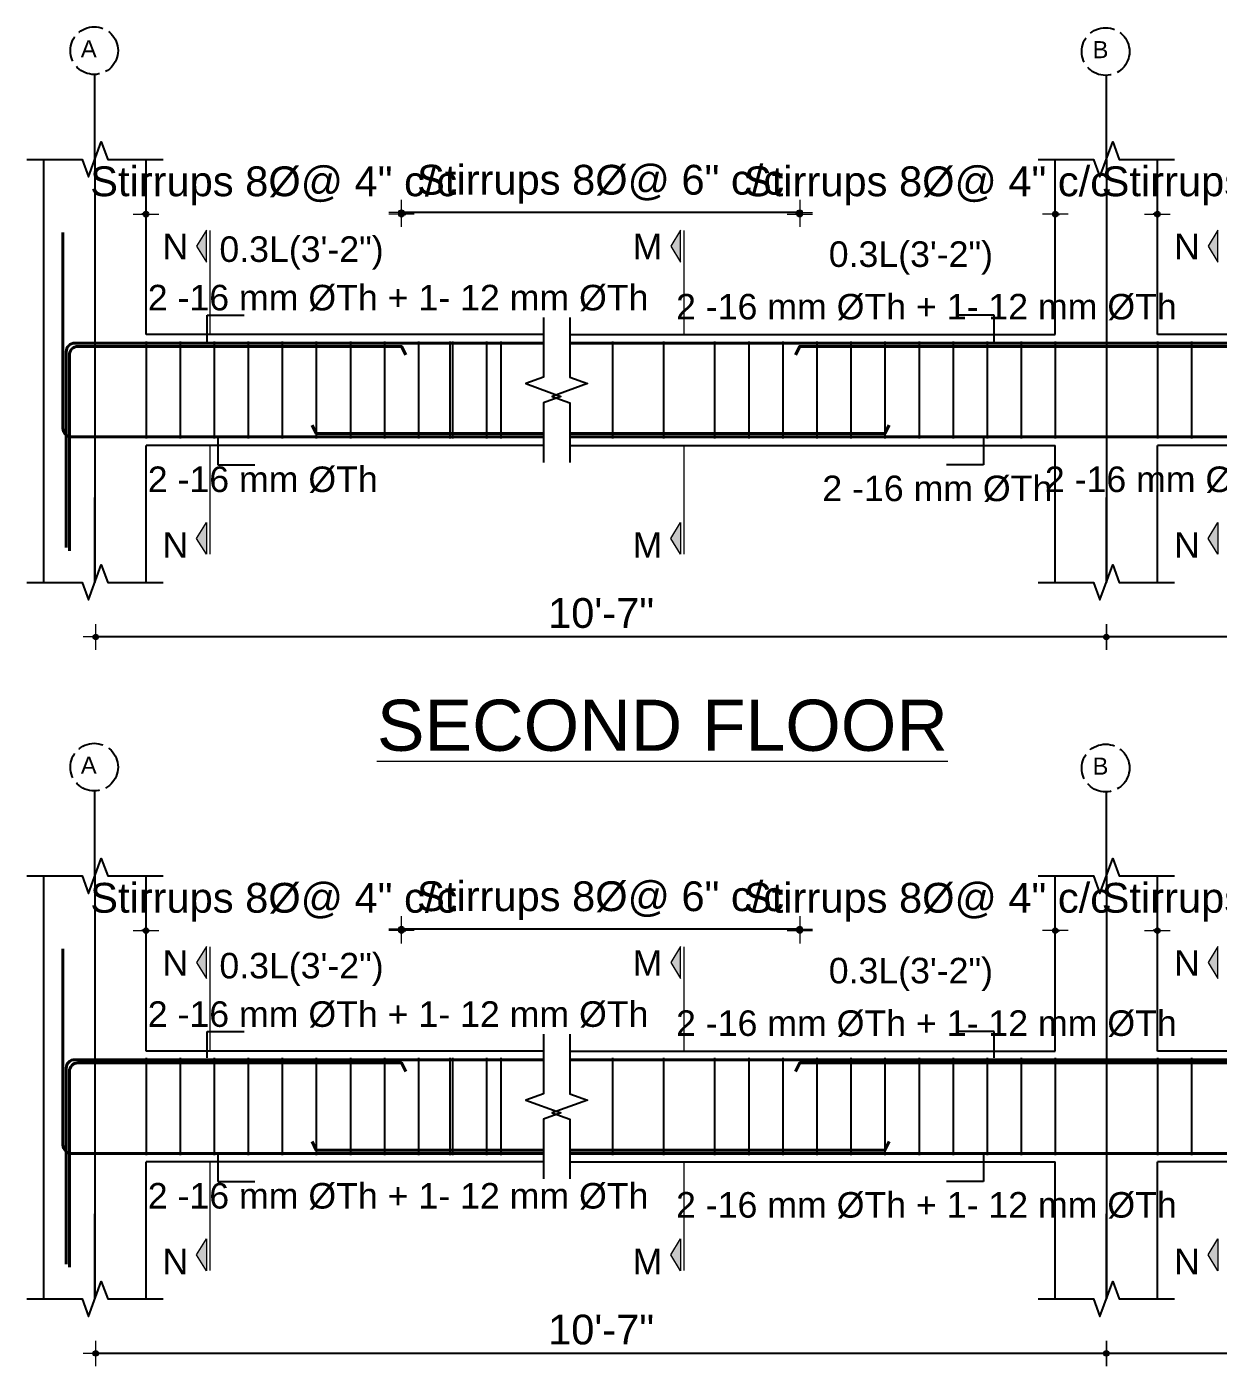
# Model space of a CAD drawing. Header units: inches. Extents: x 149715 to 156550, y -16726 to -14386.
# Drawn here: x 154656 to 154935.9, y -15478.6 to -15164 of the extents above; entities that cross this region are included whole.
import ezdxf
from ezdxf.enums import TextEntityAlignment as Align

# ---------------------------------------------------------------- set-up
doc = ezdxf.new("R2010")
doc.units = ezdxf.units.IN
doc.header["$LTSCALE"] = 0.5
doc.header["$MEASUREMENT"] = 0
doc.header["$PDMODE"] = 66
doc.linetypes.add('ACAD_ISO02W100', pattern=[15, 12, -3])
for name, color, linetype, lineweight in [('BAR', 5, 'Continuous', 40), ('dimension', 100, 'Continuous', 13), ('HATCH1', 4, 'ACAD_ISO02W100', 13), ('TEXT', 220, 'Continuous', 9)]:
    doc.layers.add(name, color=color, linetype=linetype, lineweight=lineweight)
doc.layers.add('STIRRUP', color=10, linetype='Continuous')
doc.styles.add('1.8', font='times.ttf', dxfattribs={"width": 0.8, "height": 6})
doc.styles.add('style1', font='arial.ttf', dxfattribs={"height": 7})
doc.dimstyles.new('1.4', dxfattribs={"dimscale": 0, "dimtxt": 6, "dimasz": 0.5, "dimexe": 2, "dimexo": 9, "dimgap": 2, "dimtad": 1, "dimdec": 0, "dimlfac": 0.5, "dimzin": 3, "dimdsep": 46, "dimlunit": 4, "dimtxsty": '1.8', "dimblk": 'DIM', "dimcen": 3, "dimdle": 3, "dimse1": 1, "dimse2": 1, "dimclrd": 256, "dimclre": 256, "dimclrt": 7, "dimadec": 1, "dimazin": 2, "dimtfac": 1, "dimtdec": 0, "dimtix": 1, "dimtofl": 0, "dimtmove": 2, "dimatfit": 3, "dimldrblk": 'ARW', "dimfxl": 2, "dimfrac": 2, "dimtolj": 2, "dimtzin": 0, "dimarcsym": 0})

# ---------------------------------------------------------------- blocks, each defined once
blk = doc.blocks.new('DIM')
at = {"layer": 'dimension'}
h = blk.add_hatch(color=256, dxfattribs=at)
h.paths.add_polyline_path([(0, 1.28), (0, 0), (1.28, 0, 0.414214)])
h.paths.add_polyline_path([(1.28, 0), (0, 0), (0, -1.28, 0.414214)])
h.paths.add_polyline_path([(0, 0), (-1.28, 0, 0.414214), (0, -1.28)])
h.paths.add_polyline_path([(0, 1.28, 0.414214), (-1.28, 0), (0, 0)])
for p, q in [((-6, 0), (6, 0)), ((0, 6), (0, -6))]:
    blk.add_line(p, q, dxfattribs=at)
blk.add_circle((0, 0), 1.28, dxfattribs=at)
blk = doc.blocks.new('*D806')
at = {"layer": 'Defpoints', "color": 0, "ltscale": 10, "transparency": 16777216}
for p in [(154921.6, -15376.27), (154921.6, -15389.81), (154981.6, -15407.33)]:
    blk.add_point(p, dxfattribs=at)
at = {"layer": 'dimension', "lineweight": -2, "ltscale": 10, "transparency": 16777216}
for p, q in [((154921.1, -15376.27), (154920.6, -15376.27)), ((154982.1, -15376.27), (154982.6, -15376.27))]:
    blk.add_line(p, q, dxfattribs=at)
at = {"layer": 'dimension', "lineweight": -2, "ltscale": 10, "transparency": 16777216, "xscale": 0.5, "yscale": 0.5, "zscale": 0.5}
blk.add_blockref('DIM', (154921.6, -15376.27), dxfattribs=at)
at = {"layer": 'dimension', "lineweight": -2, "ltscale": 10, "transparency": 16777216, "xscale": 0.5, "yscale": 0.5, "zscale": 0.5, "rotation": 180}
blk.add_blockref('DIM', (154981.6, -15376.27), dxfattribs=at)
at = {"layer": 'dimension', "color": 7, "ltscale": 10, "transparency": 16777216, "insert": (154951.6, -15369.61), "char_height": 7, "attachment_point": 5, "style": 'style1'}
blk.add_mtext('\\A2;Stirrups 8%%C@ 4" c/c', dxfattribs=at)
blk = doc.blocks.new('ARW')
at = {"layer": 'dimension'}
blk.add_lwpolyline([(10, 0, 0, 6, 0), (0, 0, 0, 0, 0), (10, 0, 0, 0, 0)], format="xyseb", dxfattribs=at)
blk = doc.blocks.new('*D807')
at = {"layer": 'Defpoints', "color": 0, "ltscale": 10, "transparency": 16777216}
for p in [(154897.6, -15376.27), (154897.6, -15389.81), (154837.6, -15407.33)]:
    blk.add_point(p, dxfattribs=at)
at = {"layer": 'dimension', "lineweight": -2, "ltscale": 10, "transparency": 16777216}
for p, q in [((154837.1, -15376.27), (154836.6, -15376.27)), ((154898.1, -15376.27), (154898.6, -15376.27))]:
    blk.add_line(p, q, dxfattribs=at)
at = {"layer": 'dimension', "lineweight": -2, "ltscale": 10, "transparency": 16777216, "xscale": 0.5, "yscale": 0.5, "zscale": 0.5}
blk.add_blockref('DIM', (154837.6, -15376.27), dxfattribs=at)
at = {"layer": 'dimension', "lineweight": -2, "ltscale": 10, "transparency": 16777216, "xscale": 0.5, "yscale": 0.5, "zscale": 0.5, "rotation": 180}
blk.add_blockref('DIM', (154897.6, -15376.27), dxfattribs=at)
at = {"layer": 'dimension', "color": 7, "ltscale": 10, "transparency": 16777216, "insert": (154867.6, -15369.61), "char_height": 7, "attachment_point": 5, "style": 'style1'}
blk.add_mtext('\\A2;Stirrups 8%%C@ 4" c/c', dxfattribs=at)
blk = doc.blocks.new('*D808')
at = {"layer": 'Defpoints', "color": 0, "ltscale": 10, "transparency": 16777216}
for p in [(154684.03, -15376.27), (154684.03, -15389.81), (154744.03, -15407.33)]:
    blk.add_point(p, dxfattribs=at)
at = {"layer": 'dimension', "lineweight": -2, "ltscale": 10, "transparency": 16777216}
for p, q in [((154683.53, -15376.27), (154683.03, -15376.27)), ((154744.53, -15376.27), (154745.03, -15376.27))]:
    blk.add_line(p, q, dxfattribs=at)
at = {"layer": 'dimension', "lineweight": -2, "ltscale": 10, "transparency": 16777216, "xscale": 0.5, "yscale": 0.5, "zscale": 0.5}
blk.add_blockref('DIM', (154684.03, -15376.27), dxfattribs=at)
at = {"layer": 'dimension', "lineweight": -2, "ltscale": 10, "transparency": 16777216, "xscale": 0.5, "yscale": 0.5, "zscale": 0.5, "rotation": 180}
blk.add_blockref('DIM', (154744.03, -15376.27), dxfattribs=at)
at = {"layer": 'dimension', "color": 7, "ltscale": 10, "transparency": 16777216, "insert": (154714.03, -15369.61), "char_height": 7, "attachment_point": 5, "style": 'style1'}
blk.add_mtext('\\A2;Stirrups 8%%C@ 4" c/c', dxfattribs=at)
blk = doc.blocks.new('*D815')
at = {"layer": 'Defpoints', "color": 0, "ltscale": 10, "transparency": 16777216}
for p in [(154744.03, -15375.9), (154744.03, -15407.33), (154837.6, -15407.33)]:
    blk.add_point(p, dxfattribs=at)
at = {"layer": 'dimension', "lineweight": -2, "ltscale": 10, "transparency": 16777216}
blk.add_line((154837.1, -15375.9), (154744.53, -15375.9), dxfattribs=at)
at = {"layer": 'dimension', "lineweight": -2, "ltscale": 10, "transparency": 16777216, "xscale": 0.5, "yscale": 0.5, "zscale": 0.5, "rotation": 180}
blk.add_blockref('DIM', (154744.03, -15375.9), dxfattribs=at)
at = {"layer": 'dimension', "lineweight": -2, "ltscale": 10, "transparency": 16777216, "xscale": 0.5, "yscale": 0.5, "zscale": 0.5}
blk.add_blockref('DIM', (154837.6, -15375.9), dxfattribs=at)
at = {"layer": 'dimension', "color": 7, "ltscale": 10, "transparency": 16777216, "insert": (154790.81, -15369.24), "char_height": 7, "attachment_point": 5, "style": 'style1'}
blk.add_mtext('\\A2;Stirrups 8%%C@ 6" c/c', dxfattribs=at)
blk = doc.blocks.new('*D809')
at = {"layer": 'Defpoints', "color": 0, "ltscale": 10, "transparency": 16777216}
for p in [(154672.24, -15462.77), (154909.6, -15462.77), (154672.24, -15475.58)]:
    blk.add_point(p, dxfattribs=at)
at = {"layer": 'dimension', "lineweight": -2, "ltscale": 10, "transparency": 16777216}
blk.add_line((154909.1, -15475.58), (154672.74, -15475.58), dxfattribs=at)
at = {"layer": 'dimension', "lineweight": -2, "ltscale": 10, "transparency": 16777216, "xscale": 0.5, "yscale": 0.5, "zscale": 0.5, "rotation": 180}
blk.add_blockref('DIM', (154672.24, -15475.58), dxfattribs=at)
at = {"layer": 'dimension', "lineweight": -2, "ltscale": 10, "transparency": 16777216, "xscale": 0.5, "yscale": 0.5, "zscale": 0.5}
blk.add_blockref('DIM', (154909.6, -15475.58), dxfattribs=at)
at = {"layer": 'dimension', "color": 7, "ltscale": 10, "transparency": 16777216, "insert": (154790.92, -15470.01), "char_height": 7, "attachment_point": 5, "style": 'style1'}
blk.add_mtext('\\A2;10{\\fArial TUR|b0|i0|c162|p34;\'-}7{\\fArial TUR|b0|i0|c162|p34;"}', dxfattribs=at)
blk = doc.blocks.new('*D792')
at = {"layer": 'Defpoints', "color": 0, "ltscale": 10, "transparency": 16777216}
for p in [(154909.6, -15462.77), (155120.3, -15461.06), (154909.6, -15475.58)]:
    blk.add_point(p, dxfattribs=at)
at = {"layer": 'dimension', "lineweight": -2, "ltscale": 10, "transparency": 16777216}
blk.add_line((155119.8, -15475.58), (154910.1, -15475.58), dxfattribs=at)
at = {"layer": 'dimension', "lineweight": -2, "ltscale": 10, "transparency": 16777216, "xscale": 0.5, "yscale": 0.5, "zscale": 0.5, "rotation": 180}
blk.add_blockref('DIM', (154909.6, -15475.58), dxfattribs=at)
at = {"layer": 'dimension', "lineweight": -2, "ltscale": 10, "transparency": 16777216, "xscale": 0.5, "yscale": 0.5, "zscale": 0.5}
blk.add_blockref('DIM', (155120.3, -15475.58), dxfattribs=at)
at = {"layer": 'dimension', "color": 7, "ltscale": 10, "transparency": 16777216, "insert": (155014.95, -15470.01), "char_height": 7, "attachment_point": 5, "style": 'style1'}
blk.add_mtext('\\A2;9\'-10"', dxfattribs=at)
blk = doc.blocks.new('*D819')
at = {"layer": 'Defpoints', "color": 0, "ltscale": 10, "transparency": 16777216}
for p in [(154921.6, -15207.98), (154921.6, -15221.52), (154981.6, -15239.03)]:
    blk.add_point(p, dxfattribs=at)
at = {"layer": 'dimension', "lineweight": -2, "ltscale": 10, "transparency": 16777216}
for p, q in [((154921.1, -15207.98), (154920.6, -15207.98)), ((154982.1, -15207.98), (154982.6, -15207.98))]:
    blk.add_line(p, q, dxfattribs=at)
at = {"layer": 'dimension', "lineweight": -2, "ltscale": 10, "transparency": 16777216, "xscale": 0.5, "yscale": 0.5, "zscale": 0.5}
blk.add_blockref('DIM', (154921.6, -15207.98), dxfattribs=at)
at = {"layer": 'dimension', "lineweight": -2, "ltscale": 10, "transparency": 16777216, "xscale": 0.5, "yscale": 0.5, "zscale": 0.5, "rotation": 180}
blk.add_blockref('DIM', (154981.6, -15207.98), dxfattribs=at)
at = {"layer": 'dimension', "color": 7, "ltscale": 10, "transparency": 16777216, "insert": (154951.6, -15201.32), "char_height": 7, "attachment_point": 5, "style": 'style1'}
blk.add_mtext('\\A2;Stirrups 8%%C@ 4" c/c', dxfattribs=at)
blk = doc.blocks.new('*D820')
at = {"layer": 'Defpoints', "color": 0, "ltscale": 10, "transparency": 16777216}
for p in [(154897.6, -15207.98), (154897.6, -15221.52), (154837.6, -15239.03)]:
    blk.add_point(p, dxfattribs=at)
at = {"layer": 'dimension', "lineweight": -2, "ltscale": 10, "transparency": 16777216}
for p, q in [((154837.1, -15207.98), (154836.6, -15207.98)), ((154898.1, -15207.98), (154898.6, -15207.98))]:
    blk.add_line(p, q, dxfattribs=at)
at = {"layer": 'dimension', "lineweight": -2, "ltscale": 10, "transparency": 16777216, "xscale": 0.5, "yscale": 0.5, "zscale": 0.5}
blk.add_blockref('DIM', (154837.6, -15207.98), dxfattribs=at)
at = {"layer": 'dimension', "lineweight": -2, "ltscale": 10, "transparency": 16777216, "xscale": 0.5, "yscale": 0.5, "zscale": 0.5, "rotation": 180}
blk.add_blockref('DIM', (154897.6, -15207.98), dxfattribs=at)
at = {"layer": 'dimension', "color": 7, "ltscale": 10, "transparency": 16777216, "insert": (154867.6, -15201.32), "char_height": 7, "attachment_point": 5, "style": 'style1'}
blk.add_mtext('\\A2;Stirrups 8%%C@ 4" c/c', dxfattribs=at)
blk = doc.blocks.new('*D821')
at = {"layer": 'Defpoints', "color": 0, "ltscale": 10, "transparency": 16777216}
for p in [(154684.03, -15207.98), (154684.03, -15221.52), (154744.03, -15239.03)]:
    blk.add_point(p, dxfattribs=at)
at = {"layer": 'dimension', "lineweight": -2, "ltscale": 10, "transparency": 16777216}
for p, q in [((154683.53, -15207.98), (154683.03, -15207.98)), ((154744.53, -15207.98), (154745.03, -15207.98))]:
    blk.add_line(p, q, dxfattribs=at)
at = {"layer": 'dimension', "lineweight": -2, "ltscale": 10, "transparency": 16777216, "xscale": 0.5, "yscale": 0.5, "zscale": 0.5}
blk.add_blockref('DIM', (154684.03, -15207.98), dxfattribs=at)
at = {"layer": 'dimension', "lineweight": -2, "ltscale": 10, "transparency": 16777216, "xscale": 0.5, "yscale": 0.5, "zscale": 0.5, "rotation": 180}
blk.add_blockref('DIM', (154744.03, -15207.98), dxfattribs=at)
at = {"layer": 'dimension', "color": 7, "ltscale": 10, "transparency": 16777216, "insert": (154714.03, -15201.32), "char_height": 7, "attachment_point": 5, "style": 'style1'}
blk.add_mtext('\\A2;Stirrups 8%%C@ 4" c/c', dxfattribs=at)
blk = doc.blocks.new('*D827')
at = {"layer": 'Defpoints', "color": 0, "ltscale": 10, "transparency": 16777216}
for p in [(154744.03, -15207.61), (154744.03, -15239.03), (154837.6, -15239.03)]:
    blk.add_point(p, dxfattribs=at)
at = {"layer": 'dimension', "lineweight": -2, "ltscale": 10, "transparency": 16777216}
blk.add_line((154837.1, -15207.61), (154744.53, -15207.61), dxfattribs=at)
at = {"layer": 'dimension', "lineweight": -2, "ltscale": 10, "transparency": 16777216, "xscale": 0.5, "yscale": 0.5, "zscale": 0.5, "rotation": 180}
blk.add_blockref('DIM', (154744.03, -15207.61), dxfattribs=at)
at = {"layer": 'dimension', "lineweight": -2, "ltscale": 10, "transparency": 16777216, "xscale": 0.5, "yscale": 0.5, "zscale": 0.5}
blk.add_blockref('DIM', (154837.6, -15207.61), dxfattribs=at)
at = {"layer": 'dimension', "color": 7, "ltscale": 10, "transparency": 16777216, "insert": (154790.81, -15200.95), "char_height": 7, "attachment_point": 5, "style": 'style1'}
blk.add_mtext('\\A2;Stirrups 8%%C@ 6" c/c', dxfattribs=at)
blk = doc.blocks.new('*D822')
at = {"layer": 'Defpoints', "color": 0, "ltscale": 10, "transparency": 16777216}
for p in [(154672.24, -15294.48), (154909.6, -15294.48), (154672.24, -15307.29)]:
    blk.add_point(p, dxfattribs=at)
at = {"layer": 'dimension', "lineweight": -2, "ltscale": 10, "transparency": 16777216}
blk.add_line((154909.1, -15307.29), (154672.74, -15307.29), dxfattribs=at)
at = {"layer": 'dimension', "lineweight": -2, "ltscale": 10, "transparency": 16777216, "xscale": 0.5, "yscale": 0.5, "zscale": 0.5, "rotation": 180}
blk.add_blockref('DIM', (154672.24, -15307.29), dxfattribs=at)
at = {"layer": 'dimension', "lineweight": -2, "ltscale": 10, "transparency": 16777216, "xscale": 0.5, "yscale": 0.5, "zscale": 0.5}
blk.add_blockref('DIM', (154909.6, -15307.29), dxfattribs=at)
at = {"layer": 'dimension', "color": 7, "ltscale": 10, "transparency": 16777216, "insert": (154790.92, -15301.71), "char_height": 7, "attachment_point": 5, "style": 'style1'}
blk.add_mtext('\\A2;10{\\fArial TUR|b0|i0|c162|p34;\'-}7{\\fArial TUR|b0|i0|c162|p34;"}', dxfattribs=at)
blk = doc.blocks.new('*D816')
at = {"layer": 'Defpoints', "color": 0, "ltscale": 10, "transparency": 16777216}
for p in [(155120.3, -15292.76), (154909.6, -15294.48), (154909.6, -15307.29)]:
    blk.add_point(p, dxfattribs=at)
at = {"layer": 'dimension', "lineweight": -2, "ltscale": 10, "transparency": 16777216}
blk.add_line((155119.8, -15307.29), (154910.1, -15307.29), dxfattribs=at)
at = {"layer": 'dimension', "lineweight": -2, "ltscale": 10, "transparency": 16777216, "xscale": 0.5, "yscale": 0.5, "zscale": 0.5, "rotation": 180}
blk.add_blockref('DIM', (154909.6, -15307.29), dxfattribs=at)
at = {"layer": 'dimension', "lineweight": -2, "ltscale": 10, "transparency": 16777216, "xscale": 0.5, "yscale": 0.5, "zscale": 0.5}
blk.add_blockref('DIM', (155120.3, -15307.29), dxfattribs=at)
at = {"layer": 'dimension', "color": 7, "ltscale": 10, "transparency": 16777216, "insert": (155014.95, -15301.71), "char_height": 7, "attachment_point": 5, "style": 'style1'}
blk.add_mtext('\\A2;9\'-10"', dxfattribs=at)

msp = doc.modelspace()

# ---------------------------------------------------------------- hatches: boundary and pattern name
at = {"layer": 'TEXT', "ltscale": 10}
for points in [[(154698.23, -15211.74), (154698.23, -15219.24), (154695.92, -15215.49)], [(154809.61, -15211.74), (154809.61, -15219.24), (154807.3, -15215.49)], [(154935.8, -15211.74), (154935.8, -15219.24), (154933.49, -15215.49)], [(154698.23, -15287.88), (154698.23, -15280.37), (154695.92, -15284.13)], [(154809.61, -15287.88), (154809.61, -15280.37), (154807.3, -15284.13)], [(154935.8, -15287.88), (154935.8, -15280.37), (154933.49, -15284.13)], [(154698.23, -15380.03), (154698.23, -15387.53), (154695.92, -15383.78)], [(154809.61, -15380.03), (154809.61, -15387.53), (154807.3, -15383.78)], [(154935.8, -15380.03), (154935.8, -15387.53), (154933.49, -15383.78)], [(154698.23, -15456.17), (154698.23, -15448.67), (154695.92, -15452.42)], [(154809.61, -15456.17), (154809.61, -15448.67), (154807.3, -15452.42)], [(154935.8, -15456.17), (154935.8, -15448.67), (154933.49, -15452.42)]]:
    msp.add_hatch(color=256, dxfattribs=at).paths.add_polyline_path(points)

# ---------------------------------------------------------------- linework, layer by layer
for p, q in [((154672.03, -15195.12), (154672.03, -15175.17)), ((154909.6, -15195.12), (154909.6, -15175.17)), ((154672.03, -15195.12), (154672.03, -15294.48)), ((154909.6, -15195.12), (154909.6, -15294.48)), ((154672.03, -15294.48), (154672.03, -15274.52)), ((154909.6, -15294.48), (154909.6, -15274.52)), ((154672.03, -15363.41), (154672.03, -15343.46)), ((154909.6, -15363.41), (154909.6, -15343.46)), ((154672.03, -15363.41), (154672.03, -15462.77)), ((154909.6, -15363.41), (154909.6, -15462.77)), ((154672.03, -15462.77), (154672.03, -15442.82)), ((154909.6, -15462.77), (154909.6, -15442.82))]:
    msp.add_line(p, q)
at = {"ltscale": 10}
for p, q in [((154660.03, -15239.03), (154660.03, -15195.12)), ((154684.03, -15236.28), (154684.03, -15195.12)), ((154897.6, -15236.28), (154897.6, -15195.12)), ((154921.6, -15236.28), (154921.6, -15195.12)), ((154777.38, -15236.28), (154684.03, -15236.28)), ((154783.6, -15236.28), (154897.6, -15236.28)), ((155014.95, -15236.28), (154921.6, -15236.28)), ((154660.03, -15294.48), (154660.03, -15239.03)), ((154777.38, -15262.28), (154684.03, -15262.28)), ((154684.03, -15294.48), (154684.03, -15262.28)), ((154783.6, -15262.28), (154897.6, -15262.28)), ((154897.6, -15294.48), (154897.6, -15262.28)), ((155014.95, -15262.28), (154921.6, -15262.28)), ((154921.6, -15294.48), (154921.6, -15262.28)), ((154660.03, -15407.33), (154660.03, -15363.41)), ((154684.03, -15404.58), (154684.03, -15363.41)), ((154897.6, -15404.58), (154897.6, -15363.41)), ((154921.6, -15404.58), (154921.6, -15363.41)), ((154777.38, -15404.58), (154684.03, -15404.58)), ((154783.6, -15404.58), (154897.6, -15404.58)), ((155014.95, -15404.58), (154921.6, -15404.58)), ((154660.03, -15462.77), (154660.03, -15407.33)), ((154777.38, -15430.58), (154684.03, -15430.58)), ((154684.03, -15462.77), (154684.03, -15430.58)), ((154783.6, -15430.58), (154897.6, -15430.58)), ((154897.6, -15462.77), (154897.6, -15430.58)), ((155014.95, -15430.58), (154921.6, -15430.58)), ((154921.6, -15462.77), (154921.6, -15430.58))]:
    msp.add_line(p, q, dxfattribs=at)
at = {"linetype": 'Continuous', "ltscale": 10}
for points in [[(154656.03, -15195.12), (154669.03, -15195.12), (154670.53, -15199.24), (154673.53, -15191), (154675.03, -15195.12), (154688.03, -15195.12)], [(154893.6, -15195.12), (154906.6, -15195.12), (154908.1, -15199.24), (154911.1, -15191), (154912.6, -15195.12), (154925.6, -15195.12)], [(154777.38, -15232.28), (154777.38, -15246.28), (154773.26, -15247.78), (154781.5, -15250.78), (154777.38, -15252.28), (154777.38, -15266.28)], [(154777.38, -15232.28), (154777.38, -15246.28), (154773.26, -15247.78), (154781.5, -15250.78), (154777.38, -15252.28), (154777.38, -15266.28)], [(154783.6, -15232.28), (154783.6, -15246.28), (154787.72, -15247.78), (154779.47, -15250.78), (154783.6, -15252.28), (154783.6, -15266.28)], [(154783.6, -15232.28), (154783.6, -15246.28), (154787.72, -15247.78), (154779.47, -15250.78), (154783.6, -15252.28), (154783.6, -15266.28)], [(154656.03, -15294.48), (154669.03, -15294.48), (154670.53, -15298.6), (154673.53, -15290.35), (154675.03, -15294.48), (154688.03, -15294.48)], [(154893.6, -15294.48), (154906.6, -15294.48), (154908.1, -15298.6), (154911.1, -15290.35), (154912.6, -15294.48), (154925.6, -15294.48)], [(154656.03, -15363.41), (154669.03, -15363.41), (154670.53, -15367.53), (154673.53, -15359.29), (154675.03, -15363.41), (154688.03, -15363.41)], [(154893.6, -15363.41), (154906.6, -15363.41), (154908.1, -15367.53), (154911.1, -15359.29), (154912.6, -15363.41), (154925.6, -15363.41)], [(154777.38, -15400.58), (154777.38, -15414.58), (154773.26, -15416.08), (154781.5, -15419.08), (154777.38, -15420.58), (154777.38, -15434.58)], [(154777.38, -15400.58), (154777.38, -15414.58), (154773.26, -15416.08), (154781.5, -15419.08), (154777.38, -15420.58), (154777.38, -15434.58)], [(154783.6, -15400.58), (154783.6, -15414.58), (154787.72, -15416.08), (154779.47, -15419.08), (154783.6, -15420.58), (154783.6, -15434.58)], [(154783.6, -15400.58), (154783.6, -15414.58), (154787.72, -15416.08), (154779.47, -15419.08), (154783.6, -15420.58), (154783.6, -15434.58)], [(154656.03, -15462.77), (154669.03, -15462.77), (154670.53, -15466.89), (154673.53, -15458.65), (154675.03, -15462.77), (154688.03, -15462.77)], [(154893.6, -15462.77), (154906.6, -15462.77), (154908.1, -15466.89), (154911.1, -15458.65), (154912.6, -15462.77), (154925.6, -15462.77)]]:
    msp.add_lwpolyline(points, dxfattribs=at)
at = {"layer": 'BAR', "ltscale": 10}
for p, q in [((154672.03, -15238.28), (154777.38, -15238.28)), ((154909.6, -15238.28), (154783.6, -15238.28)), ((154909.6, -15238.28), (155014.95, -15238.28)), ((154672.03, -15260.28), (154777.38, -15260.28)), ((154909.6, -15260.28), (154783.6, -15260.28)), ((154909.6, -15260.28), (155014.95, -15260.28)), ((154672.03, -15406.58), (154777.38, -15406.58)), ((154909.6, -15406.58), (154783.6, -15406.58)), ((154909.6, -15406.58), (155014.95, -15406.58)), ((154672.03, -15428.58), (154777.38, -15428.58)), ((154909.6, -15428.58), (154783.6, -15428.58)), ((154909.6, -15428.58), (155014.95, -15428.58))]:
    msp.add_line(p, q, dxfattribs=at)
for points in [[(154684.03, -15260.28), (154666.54, -15260.28, -0.414214), (154664.53, -15258.27), (154664.53, -15212.28)], [(154665.28, -15286.28), (154665.28, -15240.3, -0.414214), (154667.29, -15238.28), (154684.03, -15238.28)], [(154666.03, -15287.03), (154666.03, -15241.05, -0.414214), (154668.04, -15239.03), (154684.03, -15239.03)], [(154684.03, -15428.58), (154666.54, -15428.58, -0.414214), (154664.53, -15426.56), (154664.53, -15380.58)], [(154665.28, -15454.58), (154665.28, -15408.59, -0.414214), (154667.29, -15406.58), (154684.03, -15406.58)], [(154666.03, -15455.33), (154666.03, -15409.34, -0.414214), (154668.04, -15407.33), (154684.03, -15407.33)]]:
    msp.add_lwpolyline(points, format="xyb", dxfattribs=at)
for points in [[(154745.07, -15241.03), (154744.03, -15239.03), (154672.03, -15239.03)], [(154836.55, -15241.03), (154837.6, -15239.03), (154909.6, -15239.03)], [(154982.64, -15241.03), (154981.6, -15239.03), (154909.6, -15239.03)], [(154723.07, -15257.53), (154724.03, -15259.53), (154777.38, -15259.53)], [(154858.55, -15257.53), (154857.6, -15259.53), (154783.6, -15259.53)], [(154745.07, -15409.33), (154744.03, -15407.33), (154672.03, -15407.33)], [(154836.55, -15409.33), (154837.6, -15407.33), (154909.6, -15407.33)], [(154982.64, -15409.33), (154981.6, -15407.33), (154909.6, -15407.33)], [(154723.07, -15425.83), (154724.03, -15427.83), (154777.38, -15427.83)], [(154858.55, -15425.83), (154857.6, -15427.83), (154783.6, -15427.83)]]:
    msp.add_lwpolyline(points, dxfattribs=at)
at = {"layer": 'dimension', "ltscale": 10}
for p, q in [((154699.09, -15236.28), (154699.09, -15211.79)), ((154810.46, -15236.28), (154810.46, -15211.79)), ((154699.09, -15287.83), (154699.09, -15262.28)), ((154810.46, -15287.83), (154810.46, -15262.28)), ((154699.09, -15404.58), (154699.09, -15380.08)), ((154810.46, -15404.58), (154810.46, -15380.08)), ((154699.09, -15456.12), (154699.09, -15430.58)), ((154810.46, -15456.12), (154810.46, -15430.58))]:
    msp.add_line(p, q, dxfattribs=at)
for points in [[(154698.23, -15219.24), (154698.23, -15211.74), (154695.92, -15215.49), (154698.23, -15219.24)], [(154809.61, -15219.24), (154809.61, -15211.74), (154807.3, -15215.49), (154809.61, -15219.24)], [(154935.8, -15219.24), (154935.8, -15211.74), (154933.49, -15215.49), (154935.8, -15219.24)], [(154698.23, -15387.53), (154698.23, -15380.03), (154695.92, -15383.78), (154698.23, -15387.53)], [(154809.61, -15387.53), (154809.61, -15380.03), (154807.3, -15383.78), (154809.61, -15387.53)], [(154935.8, -15387.53), (154935.8, -15380.03), (154933.49, -15383.78), (154935.8, -15387.53)]]:
    msp.add_lwpolyline(points, dxfattribs=at)
at = {"layer": 'HATCH1', "lineweight": 25}
for centre in [(154671.86, -15169.57), (154909.43, -15169.79), (154671.86, -15337.86), (154909.43, -15338.08)]:
    msp.add_circle(centre, 5.6, dxfattribs=at)
at = {"layer": 'STIRRUP'}
for p, q in [((154684.03, -15237.88), (154684.03, -15260.68)), ((154692.03, -15237.88), (154692.03, -15260.68)), ((154700.03, -15237.88), (154700.03, -15260.68)), ((154708.03, -15237.88), (154708.03, -15260.68)), ((154716.03, -15237.88), (154716.03, -15260.68)), ((154724.03, -15237.88), (154724.03, -15260.68)), ((154732.03, -15237.88), (154732.03, -15260.68)), ((154740.03, -15237.88), (154740.03, -15260.68)), ((154748.03, -15237.88), (154748.03, -15260.68)), ((154755.38, -15237.88), (154755.38, -15260.68)), ((154756.03, -15237.88), (154756.03, -15260.68)), ((154764.03, -15237.88), (154764.03, -15260.68)), ((154767.38, -15237.88), (154767.38, -15260.68)), ((154793.6, -15237.88), (154793.6, -15260.68)), ((154805.6, -15237.88), (154805.6, -15260.68)), ((154817.6, -15237.88), (154817.6, -15260.68)), ((154825.6, -15237.88), (154825.6, -15260.68)), ((154833.6, -15237.88), (154833.6, -15260.68)), ((154841.6, -15237.88), (154841.6, -15260.68)), ((154849.6, -15237.88), (154849.6, -15260.68)), ((154857.6, -15237.88), (154857.6, -15260.68)), ((154865.6, -15237.88), (154865.6, -15260.68)), ((154873.6, -15237.88), (154873.6, -15260.68)), ((154881.6, -15237.88), (154881.6, -15260.68)), ((154889.6, -15237.88), (154889.6, -15260.68)), ((154897.6, -15237.88), (154897.6, -15260.68)), ((154921.6, -15237.88), (154921.6, -15260.68)), ((154929.6, -15237.88), (154929.6, -15260.68)), ((154684.03, -15406.18), (154684.03, -15428.98)), ((154692.03, -15406.18), (154692.03, -15428.98)), ((154700.03, -15406.18), (154700.03, -15428.98)), ((154708.03, -15406.18), (154708.03, -15428.98)), ((154716.03, -15406.18), (154716.03, -15428.98)), ((154724.03, -15406.18), (154724.03, -15428.98)), ((154732.03, -15406.18), (154732.03, -15428.98)), ((154740.03, -15406.18), (154740.03, -15428.98)), ((154748.03, -15406.18), (154748.03, -15428.98)), ((154755.38, -15406.18), (154755.38, -15428.98)), ((154756.03, -15406.18), (154756.03, -15428.98)), ((154764.03, -15406.18), (154764.03, -15428.98)), ((154767.38, -15406.18), (154767.38, -15428.98)), ((154793.6, -15406.18), (154793.6, -15428.98)), ((154805.6, -15406.18), (154805.6, -15428.98)), ((154817.6, -15406.18), (154817.6, -15428.98)), ((154825.6, -15406.18), (154825.6, -15428.98)), ((154833.6, -15406.18), (154833.6, -15428.98)), ((154841.6, -15406.18), (154841.6, -15428.98)), ((154849.6, -15406.18), (154849.6, -15428.98)), ((154857.6, -15406.18), (154857.6, -15428.98)), ((154865.6, -15406.18), (154865.6, -15428.98)), ((154873.6, -15406.18), (154873.6, -15428.98)), ((154881.6, -15406.18), (154881.6, -15428.98)), ((154889.6, -15406.18), (154889.6, -15428.98)), ((154897.6, -15406.18), (154897.6, -15428.98)), ((154921.6, -15406.18), (154921.6, -15428.98)), ((154929.6, -15406.18), (154929.6, -15428.98))]:
    msp.add_line(p, q, dxfattribs=at)
at = {"layer": 'TEXT', "ltscale": 10}
for points in [[(154698.23, -15280.37), (154698.23, -15287.88), (154695.92, -15284.13), (154698.23, -15280.37)], [(154809.61, -15280.37), (154809.61, -15287.88), (154807.3, -15284.13), (154809.61, -15280.37)], [(154935.8, -15280.37), (154935.8, -15287.88), (154933.49, -15284.13), (154935.8, -15280.37)], [(154698.23, -15448.67), (154698.23, -15456.17), (154695.92, -15452.42), (154698.23, -15448.67)], [(154809.61, -15448.67), (154809.61, -15456.17), (154807.3, -15452.42), (154809.61, -15448.67)], [(154935.8, -15448.67), (154935.8, -15456.17), (154933.49, -15452.42), (154935.8, -15448.67)]]:
    msp.add_lwpolyline(points, dxfattribs=at)

# ---------------------------------------------------------------- texts
at = {"layer": 'HATCH1', "lineweight": 25, "style": 'style1'}
for s, p in [('A', (154668.72, -15171.12)), ('B', (154906.36, -15171.34)), ('A', (154668.72, -15339.41)), ('B', (154906.36, -15339.63))]:
    msp.add_text(s, height=4, dxfattribs=at).set_placement(p)
at = {"layer": 'TEXT', "ltscale": 10, "style": 'style1'}
for s, p in [('N', (154687.92, -15218.58)), ('M', (154798.33, -15218.58)), ('N', (154925.49, -15218.58)), ('2 -16 mm %%CTh + 1- 12 mm %%CTh', (154684.45, -15230.58)), ('2 -16 mm %%CTh + 1- 12 mm %%CTh', (154808.54, -15232.71)), ('2 -16 mm %%CTh ', (154684.45, -15273.25)), ('2 -16 mm %%CTh ', (154895.16, -15273.25)), ('2 -16 mm %%CTh ', (154842.89, -15275.39)), ('N', (154687.92, -15288.7)), ('M', (154798.33, -15288.7)), ('N', (154925.49, -15288.7)), ('N', (154687.92, -15386.87)), ('M', (154798.33, -15386.87)), ('N', (154925.49, -15386.87)), ('2 -16 mm %%CTh + 1- 12 mm %%CTh', (154684.45, -15398.87)), ('2 -16 mm %%CTh + 1- 12 mm %%CTh', (154808.54, -15401)), ('2 -16 mm %%CTh + 1- 12 mm %%CTh', (154684.45, -15441.55)), ('2 -16 mm %%CTh + 1- 12 mm %%CTh', (154808.54, -15443.68)), ('N', (154687.92, -15456.99)), ('M', (154798.33, -15456.99)), ('N', (154925.49, -15456.99))]:
    msp.add_text(s, height=6, dxfattribs=at).set_placement(p)
at = {"layer": 'TEXT', "style": 'style1'}
for p in [(154701.27, -15219.2), (154844.4, -15220.37), (154701.27, -15387.49), (154844.4, -15388.66)]:
    msp.add_text('0.3L(3\'-2")', height=6, dxfattribs=at).set_placement(p)
msp.add_text('%%USECOND FLOOR', height=12, dxfattribs=at).set_placement((154805.32, -15328.03), align=Align.MIDDLE_CENTER)

# ---------------------------------------------------------------- dimensions: what is measured, and where the dimension line sits
at = {"layer": 'dimension', "ltscale": 10}
for base, p1, p2, text, picture, middle in [((154684.03, -15207.98), (154744.03, -15239.03), (154684.03, -15221.52), 'Stirrups 8%%C@ 4" c/c', '*D821', (154714.03, -15201.32)), ((154744.03, -15207.61), (154837.6, -15239.03), (154744.03, -15239.03), 'Stirrups 8%%C@ 6" c/c', '*D827', (154790.81, -15200.95)), ((154921.6, -15207.98), (154981.6, -15239.03), (154921.6, -15221.52), 'Stirrups 8%%C@ 4" c/c', '*D819', (154951.6, -15201.32)), ((154909.6, -15307.29), (155120.3, -15292.76), (154909.6, -15294.48), '9\'-10"', '*D816', (155014.95, -15301.71)), ((154672.24, -15307.29), (154909.6, -15294.48), (154672.24, -15294.48), '10{\\fArial TUR|b0|i0|c162|p34;\'-}7{\\fArial TUR|b0|i0|c162|p34;"}', '*D822', (154790.92, -15301.71)), ((154684.03, -15376.27), (154744.03, -15407.33), (154684.03, -15389.81), 'Stirrups 8%%C@ 4" c/c', '*D808', (154714.03, -15369.61)), ((154744.03, -15375.9), (154837.6, -15407.33), (154744.03, -15407.33), 'Stirrups 8%%C@ 6" c/c', '*D815', (154790.81, -15369.24)), ((154921.6, -15376.27), (154981.6, -15407.33), (154921.6, -15389.81), 'Stirrups 8%%C@ 4" c/c', '*D806', (154951.6, -15369.61)), ((154672.24, -15475.58), (154909.6, -15462.77), (154672.24, -15462.77), '10{\\fArial TUR|b0|i0|c162|p34;\'-}7{\\fArial TUR|b0|i0|c162|p34;"}', '*D809', (154790.92, -15470.01)), ((154909.6, -15475.58), (155120.3, -15461.06), (154909.6, -15462.77), '9\'-10"', '*D792', (155014.95, -15470.01))]:
    dim = msp.add_linear_dim(base=base, p1=p1, p2=p2, angle=180, text=text, dimstyle='1.4', override={"dimscale": 1, "dimtxsty": 'style1'}, dxfattribs=at)
    dim.commit()
    dim.dimension.update_dxf_attribs({"geometry": picture, "text_midpoint": middle})
for base, p1, p2, picture, middle in [((154897.6, -15207.98), (154837.6, -15239.03), (154897.6, -15221.52), '*D820', (154867.6, -15201.32)), ((154897.6, -15376.27), (154837.6, -15407.33), (154897.6, -15389.81), '*D807', (154867.6, -15369.61))]:
    dim = msp.add_linear_dim(base=base, p1=p1, p2=p2, text='Stirrups 8%%C@ 4" c/c', dimstyle='1.4', override={"dimscale": 1, "dimtxsty": 'style1'}, dxfattribs=at)
    dim.commit()
    dim.dimension.update_dxf_attribs({"geometry": picture, "text_midpoint": middle})

# ---------------------------------------------------------------- leaders
for points in [[(154698.39, -15237.88), (154698.39, -15231.68), (154707.11, -15231.68)], [(154883.24, -15237.88), (154883.24, -15231.68), (154874.52, -15231.68)], [(154700.87, -15260.68), (154700.87, -15266.89), (154709.59, -15266.89)], [(154880.76, -15260.68), (154880.76, -15266.89), (154872.04, -15266.89)], [(154698.39, -15406.18), (154698.39, -15399.97), (154707.11, -15399.97)], [(154883.24, -15406.18), (154883.24, -15399.97), (154874.52, -15399.97)], [(154700.87, -15428.98), (154700.87, -15435.19), (154709.59, -15435.19)], [(154880.76, -15428.98), (154880.76, -15435.19), (154872.04, -15435.19)]]:
    msp.add_leader(points, dimstyle='1.4', override={"dimscale": 1, "dimtxsty": 'style1'}, dxfattribs=at)

doc.saveas('drawing.dxf')
